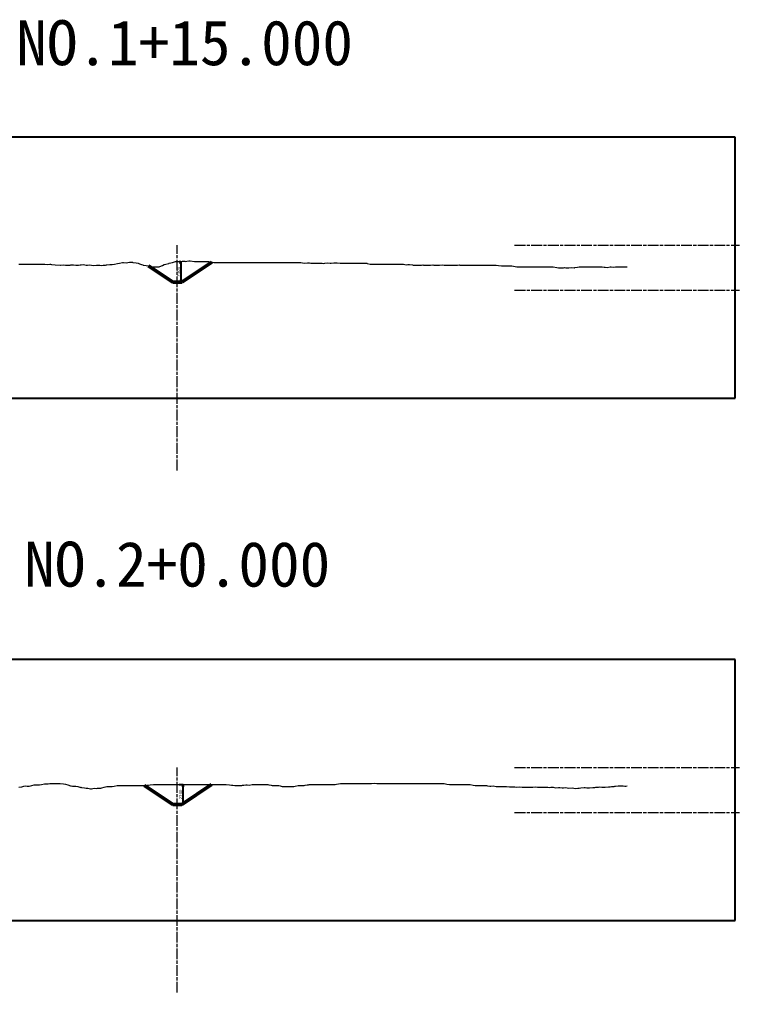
# Model space of a CAD drawing. Header units: millimetres. Extents: x 468560 to 900835, y -713847 to -431684.
# Drawn here: x 666802 to 746835, y -713847 to -605765 of the extents above; entities that cross this region are included whole.
import ezdxf

# ---------------------------------------------------------------- set-up
doc = ezdxf.new("R2010")
doc.units = ezdxf.units.MM
doc.header["$LTSCALE"] = 100
doc.linetypes.add('SXF_一点短鎖線', pattern=[9.25, 6, -1.5, 0.25, -1.5])
doc.linetypes.add('SXF_一点鎖線', pattern=[18.5, 12, -1.5, 3.5, -1.5])
for name, color, linetype, lineweight in [('D-BGD', 7, 'Continuous', 13), ('D-BMK', 2, 'SXF_一点短鎖線', 13), ('D-BMK-HTXT', 7, 'Continuous', 13), ('D-STR', 1, 'Continuous', 50), ('D-STR-WORK', 7, 'Continuous', 13)]:
    doc.layers.add(name, color=color, linetype=linetype, lineweight=lineweight)
doc.layers.add('横断ビュー', color=7, linetype='Continuous')
doc.styles.add('MS ゴシック', font='MS Gothic.ttf')
doc.styles.get("Standard").update_dxf_attribs({"font": 'txt', "bigfont": 'extfont2.shx'})

# ---------------------------------------------------------------- blocks, each defined once
blk = doc.blocks.new('AeccTickTriangle')
at = {"color": 0, "linetype": 'ByBlock', "lineweight": -2}
blk.add_lwpolyline([(3.05311331771918e-16, 0.6666666666666667), (-0.5773502691896256, -0.333333333333333), (0.5773502691896257, -0.3333333333333335)], close=True, dxfattribs=at)
at = {"color": 0, "linetype": 'ByBlock', "lineweight": -2, "const_width": 0.0625}
blk.add_lwpolyline([(-0.03125, 0, 1), (0.03125, 0, 1)], format="xyb", close=True, dxfattribs=at)
blk = doc.blocks.new('_Open')
at = {"color": 0, "linetype": 'ByBlock', "lineweight": -2}
for p, q in [((-1, 0.1666666666666667), (0, 0)), ((-1, -0.1666666666666667), (0, 0)), ((0, 0), (-1, 0))]:
    blk.add_line(p, q, dxfattribs=at)

msp = doc.modelspace()

# ---------------------------------------------------------------- linework, layer by layer
for p, q in [((684535.1085474028, -632646.9212090003), (684747.3330400398, -632646.9212090003)), ((684747.3330400398, -632896.9212090003), (684747.3330400398, -634696.9212090003)), ((684785.1085474046, -634946.9212090003), (684747.3330400398, -634946.9212090003)), ((684535.1085474065, -690746.921208998), (684988.7730652054, -690746.921208998)), ((684988.7730652054, -692696.9212090003), (684988.7730652054, -690996.921208998)), ((684611.533147847, -692946.9212090003), (684988.7730652054, -692946.9212090003))]:
    msp.add_line(p, q)
at = {"layer": 'D-BGD', "color": 7, "linetype": 'Continuous', "lineweight": 13}
for p, q in [((666727.8677085415, -632946.921209), (666951.0464456454, -632946.921209)), ((666951.0464456454, -632946.921209), (667304.5847880021, -632946.921209)), ((667304.5847880021, -632946.921209), (667317.2594247907, -632946.921209)), ((667317.2594247907, -632946.921209), (667339.3094299361, -632946.921209)), ((667339.3094299361, -632946.921209), (667683.4724039286, -632946.921209)), ((667683.4724039286, -632946.921209), (667881.3018674627, -632946.921209)), ((667881.3018674627, -632946.921209), (668049.6853830665, -632946.921209)), ((668049.6853830665, -632946.921209), (668342.6213819236, -632946.921209)), ((668342.6213819236, -632946.921209), (668415.8983622193, -632946.921209)), ((668415.8983622193, -632946.921209), (668458.0189469233, -632946.921209)), ((668458.0189469233, -632946.921209), (668614.025854066, -632946.921209)), ((668614.025854066, -632946.921209), (669034.7360263914, -632946.921209)), ((669034.7360263914, -632946.921209), (669148.3243205026, -632946.921209)), ((669148.3243205026, -632946.921209), (669345.9333338961, -632946.921209)), ((669345.9333338961, -632946.921209), (669514.5372996405, -632946.921209)), ((669514.5372996405, -632946.921209), (669611.453105852, -632946.921209)), ((669611.453105852, -632946.921209), (669880.7502787858, -632993.6160586104)), ((669880.7502787858, -632993.6160586104), (670188.1701853201, -632962.9755478501)), ((670188.1701853201, -632962.9755478501), (670246.9632579312, -632957.1156482995)), ((670246.9632579312, -632957.1156482995), (670349.2452858761, -632974.8508657217)), ((670349.2452858761, -632974.8508657217), (670764.8872647807, -633005.4942153245)), ((670764.8872647807, -633005.4942153245), (671326.7970382795, -633046.9212089926)), ((671326.7970382795, -633046.9212089926), (671341.6043442488, -633046.9212089926)), ((671341.6043442488, -633046.9212089926), (671352.5572378486, -633046.9212089926)), ((671352.5572378486, -633046.9212089926), (671711.8151744902, -633011.1140070632)), ((671711.8151744902, -633011.1140070632), (671918.3214237094, -633046.9212089926)), ((671918.3214237094, -633046.9212089926), (672078.028153643, -633046.9212089926)), ((672078.028153643, -633046.9212089926), (672355.8691898361, -633046.9212089926)), ((672355.8691898361, -633046.9212089926), (672444.2411327809, -633038.1131864488)), ((672444.2411327809, -633038.1131864488), (672495.03850317, -633033.0502177253)), ((672495.03850317, -633033.0502177253), (672810.4541119263, -633001.6127761379)), ((672810.4541119263, -633001.6127761379), (673071.7555826306, -633046.9212089926)), ((673071.7555826306, -633046.9212089926), (673176.6670910716, -633046.9212089926)), ((673176.6670910716, -633046.9212089926), (673359.1811418235, -633046.9212089926)), ((673359.1811418235, -633046.9212089926), (673542.8800702095, -633028.6119555309)), ((673542.8800702095, -633028.6119555309), (673648.4726620987, -633018.0875526592)), ((673648.4726620987, -633018.0875526592), (673909.0930493549, -632992.11154522)), ((673909.0930493549, -632992.11154522), (674225.1897415593, -633046.9212089926)), ((674225.1897415593, -633046.9212089926), (674275.3060284927, -633055.6111349165)), ((674275.3060284927, -633055.6111349165), (674362.4930937961, -633046.9212089926)), ((674362.4930937961, -633046.9212089926), (674641.5190076381, -633019.1107246056)), ((674641.5190076381, -633019.1107246056), (674801.9068210274, -633046.9212089926)), ((674801.9068210274, -633046.9212089926), (675007.7319867834, -633082.6103142947)), ((675007.7319867834, -633082.6103142947), (675365.8050457835, -633046.9212089926)), ((675365.8050457835, -633046.9212089926), (675373.9449659213, -633046.1099039912)), ((675373.9449659213, -633046.1099039912), (675378.623900488, -633045.64355506)), ((675378.623900488, -633045.64355506), (675740.1579450667, -633072.2977783605)), ((675740.1579450667, -633072.2977783605), (675955.3409799561, -633088.1622225195)), ((675955.3409799561, -633088.1622225195), (676106.3709242046, -633073.1090833694)), ((676106.3709242046, -633073.1090833694), (676369.1169977561, -633046.9212089926)), ((676369.1169977561, -633046.9212089926), (676472.5839033499, -633036.6086730659)), ((676472.5839033499, -633036.6086730659), (676532.0580594242, -633030.6808899865)), ((676532.0580594242, -633030.6808899865), (676838.7968824878, -633000.1082627475)), ((676838.7968824878, -633000.1082627475), (677108.7751388922, -632973.1995574534)), ((677108.7751388922, -632973.1995574534), (677372.4289497063, -632946.921209)), ((677372.4289497063, -632946.921209), (677685.4922183529, -632884.5152408406)), ((677685.4922183529, -632884.5152408406), (677937.4358199164, -632834.2928546518)), ((677937.4358199164, -632834.2928546518), (678262.2092978209, -632769.5525757745)), ((678262.2092978209, -632769.5525757745), (678303.6487990618, -632761.2920340374)), ((678303.6487990618, -632761.2920340374), (678375.7409016788, -632766.6070494056)), ((678375.7409016788, -632766.6070494056), (678669.8617781997, -632788.291213423)), ((678669.8617781997, -632788.291213423), (678838.926377289, -632754.5899107009)), ((678838.926377289, -632754.5899107009), (679036.074757345, -632715.2903928086)), ((679036.074757345, -632715.2903928086), (679379.0528536364, -632740.5765723586)), ((679379.0528536364, -632740.5765723586), (679402.2877364829, -632742.2895721793)), ((679402.2877364829, -632742.2895721793), (679415.6434567645, -632746.921209)), ((679415.6434567645, -632746.921209), (679768.5007156208, -632808.1049802825)), ((679768.5007156208, -632808.1049802825), (679992.3605362251, -632846.921209)), ((679992.3605362251, -632846.921209), (680134.7136947662, -632896.287930958)), ((680134.7136947662, -632896.287930958), (680382.3648055866, -632982.1709816307)), ((680382.3648055866, -632982.1709816307), (680500.9266739041, -633023.2871103361)), ((680500.9266739041, -633023.2871103361), (680569.0776156932, -633046.9212089926)), ((680569.0776156932, -633046.9212089926), (680867.1396530569, -633098.6037493572)), ((680867.1396530569, -633098.6037493572), (681145.7946951538, -633146.921209)), ((681145.7946951538, -633146.921209), (681233.3526321948, -633162.1033390462)), ((681233.3526321948, -633162.1033390462), (681385.6767575592, -633188.5156182796)), ((681385.6767575592, -633188.5156182796), (681599.5656113327, -633225.6029287353)), ((681599.5656113327, -633225.6029287353), (681722.5117746294, -633246.921209)), ((681722.5117746294, -633246.921209), (681965.7785904706, -633246.921209)), ((681965.7785904706, -633246.921209), (682299.22885409, -633246.921209)), ((682299.22885409, -633246.921209), (682331.9915696159, -633241.2403098717)), ((682331.9915696159, -633241.2403098717), (682388.9887095168, -633215.7933445275)), ((682388.9887095168, -633215.7933445275), (682698.2045487612, -633077.7407201827)), ((682698.2045487612, -633077.7407201827), (682875.945933558, -632998.3862321079)), ((682875.945933558, -632998.3862321079), (683064.4175278991, -632946.921209)), ((683064.4175278991, -632946.921209), (683392.3006614894, -632857.387753807)), ((683392.3006614894, -632857.387753807), (683430.6305070445, -632850.741540797)), ((683430.6305070445, -632850.741540797), (683452.6630130187, -632840.9048995748)), ((683452.6630130187, -632840.9048995748), (683796.8434861898, -632746.921209)), ((683796.8434861898, -632746.921209), (684029.3800924867, -632683.4235670418)), ((684029.3800924867, -632683.4235670418), (684163.0564653203, -632646.921209)), ((684163.0564653203, -632646.921209), (684335.1085474044, -632646.921209)), ((684335.1085474044, -632646.921209), (684395.6126134619, -632646.921209)), ((684395.6126134619, -632646.921209), (684529.2694444731, -632646.921209)), ((684529.2694444731, -632646.921209), (684606.0971719474, -632646.921209)), ((684606.0971719474, -632646.921209), (684895.482423611, -632596.7431820333)), ((684895.482423611, -632596.7431820333), (685182.8142514154, -632625.3815160245)), ((685182.8142514154, -632625.3815160245), (685261.6954027563, -632633.2435923368)), ((685261.6954027563, -632633.2435923368), (685398.9245654568, -632609.4487078786)), ((685398.9245654568, -632609.4487078786), (685627.9083819017, -632569.7440026477)), ((685627.9083819017, -632569.7440026477), (685759.531330876, -632582.8628485575)), ((685759.531330876, -632582.8628485575), (686247.0385513902, -632631.452643536)), ((686247.0385513902, -632631.452643536), (686336.2484103441, -632640.3441810906)), ((686336.2484103441, -632640.3441810906), (686360.3343401849, -632642.7448232621)), ((686360.3343401849, -632642.7448232621), (686402.2365174294, -632646.921209)), ((686402.2365174294, -632646.921209), (686726.5473193228, -632646.921209)), ((686726.5473193228, -632646.921209), (686912.9654898047, -632646.921209)), ((686912.9654898047, -632646.921209), (687092.7602984682, -632646.921209)), ((687092.7602984682, -632646.921209), (687405.5484694168, -632646.921209)), ((687405.5484694168, -632646.921209), (687458.9732776135, -632646.921209)), ((687458.9732776135, -632646.921209), (687489.6825692654, -632646.921209)), ((687489.6825692654, -632646.921209), (687825.1862567514, -632646.921209)), ((687825.1862567514, -632646.921209), (688066.399648726, -632712.7881786898)), ((688066.399648726, -632712.7881786898), (688191.3992358968, -632725.2468748018)), ((688191.3992358968, -632725.2468748018), (688408.8604214042, -632746.921209)), ((688408.8604214042, -632746.921209), (688557.6122150421, -632746.921209)), ((688557.6122150421, -632746.921209), (688643.116728194, -632746.921209)), ((688643.116728194, -632746.921209), (688923.8251941875, -632746.921209)), ((688923.8251941875, -632746.921209), (689219.8338076472, -632746.921209)), ((689219.8338076472, -632746.921209), (689290.0381733254, -632746.921209)), ((689290.0381733254, -632746.921209), (689412.1723733991, -632746.921209)), ((689412.1723733991, -632746.921209), (689656.2511524707, -632746.921209)), ((689656.2511524707, -632746.921209), (689796.5508871153, -632746.921209)), ((689796.5508871153, -632746.921209), (690022.464131616, -632746.921209)), ((690022.464131616, -632746.921209), (690373.2679665759, -632746.921209)), ((690373.2679665759, -632746.921209), (690388.677110754, -632746.921209)), ((690388.677110754, -632746.921209), (690415.484325394, -632746.921209)), ((690415.484325394, -632746.921209), (690754.8900898993, -632746.921209)), ((690754.8900898993, -632746.921209), (690949.9850460365, -632746.921209)), ((690949.9850460365, -632746.921209), (691121.1030690446, -632746.921209)), ((691121.1030690446, -632746.921209), (691418.796277374, -632746.921209)), ((691418.796277374, -632746.921209), (691487.31604819, -632746.921209)), ((691487.31604819, -632746.921209), (691526.7021254972, -632746.921209)), ((691526.7021254972, -632746.921209), (691853.5290273279, -632746.921209)), ((691853.5290273279, -632746.921209), (692103.4192049652, -632746.921209)), ((692103.4192049652, -632746.921209), (692219.7420064732, -632746.921209)), ((692219.7420064732, -632746.921209), (692422.1082293615, -632746.921209)), ((692422.1082293615, -632746.921209), (692585.9549856186, -632746.921209)), ((692585.9549856186, -632746.921209), (692680.1362844184, -632746.921209)), ((692680.1362844184, -632746.921209), (692952.1679647565, -632746.921209)), ((692952.1679647565, -632746.921209), (693256.8533638865, -632746.921209)), ((693256.8533638865, -632746.921209), (693318.3809439093, -632746.921209)), ((693318.3809439093, -632746.921209), (693425.4201813564, -632746.921209)), ((693425.4201813564, -632746.921209), (693684.5939230472, -632746.921209)), ((693684.5939230472, -632746.921209), (693833.5704433471, -632746.921209)), ((693833.5704433471, -632746.921209), (694385.35210374, -632746.921209)), ((694385.35210374, -632746.921209), (694410.2875228152, -632746.921209)), ((694410.2875228152, -632746.921209), (694417.0198813304, -632746.921209)), ((694417.0198813304, -632746.921209), (694428.7321333289, -632746.921209)), ((694428.7321333289, -632746.921209), (694783.2328604683, -632746.921209)), ((694783.2328604683, -632746.921209), (694987.0046022758, -632746.921209)), ((694987.0046022758, -632746.921209), (695149.4458396211, -632746.921209)), ((695149.4458396211, -632746.921209), (695432.0440853089, -632746.921209)), ((695432.0440853089, -632746.921209), (695515.658818759, -632746.921209)), ((695515.658818759, -632746.921209), (695563.7216817364, -632746.921209)), ((695563.7216817364, -632746.921209), (695881.8717978969, -632746.921209)), ((695881.8717978969, -632746.921209), (696140.438761197, -632746.921209)), ((696140.438761197, -632746.921209), (696248.0847770497, -632746.921209)), ((696248.0847770497, -632746.921209), (696435.3560373038, -632746.921209)), ((696435.3560373038, -632746.921209), (696614.2977561876, -632746.921209)), ((696614.2977561876, -632746.921209), (696717.1558406651, -632746.921209)), ((696717.1558406651, -632746.921209), (696980.510735333, -632746.921209)), ((696980.510735333, -632746.921209), (697293.8729201183, -632746.921209)), ((697293.8729201183, -632746.921209), (697346.7237144783, -632746.921209)), ((697346.7237144783, -632746.921209), (697438.6679892987, -632746.921209)), ((697438.6679892987, -632746.921209), (697712.9366936162, -632746.921209)), ((697712.9366936162, -632746.921209), (697870.5899995863, -632746.921209)), ((697870.5899995863, -632746.921209), (698079.1496727616, -632746.921209)), ((698079.1496727616, -632746.921209), (698441.9799412787, -632845.9975086376)), ((698441.9799412787, -632845.9975086376), (698445.3626518995, -632846.5840545744)), ((698445.3626518995, -632846.5840545744), (698447.3070790395, -632846.921209)), ((698447.3070790395, -632846.921209), (698811.5756310523, -632783.7587737292)), ((698811.5756310523, -632783.7587737292), (699024.0241585076, -632804.9334968105)), ((699024.0241585076, -632804.9334968105), (699177.7886101902, -632820.2591840401)), ((699177.7886101902, -632820.2591840401), (699445.2918932736, -632846.921209)), ((699445.2918932736, -632846.921209), (699544.0015893355, -632846.921209)), ((699544.0015893355, -632846.921209), (699600.7412379682, -632846.921209)), ((699600.7412379682, -632846.921209), (699910.2145684808, -632846.921209)), ((699910.2145684808, -632846.921209), (700177.4583174288, -632846.921209)), ((700177.4583174288, -632846.921209), (700276.4275476187, -632829.7604149655)), ((700276.4275476187, -632829.7604149655), (700448.6038452685, -632846.921209)), ((700448.6038452685, -632846.921209), (700642.6405267641, -632866.2608252689)), ((700642.6405267641, -632866.2608252689), (700754.1753968894, -632846.921209)), ((700754.1753968894, -632846.921209), (701008.8535059094, -632802.7612355724)), ((701008.8535059094, -632802.7612355724), (701330.8924763575, -632834.8588269353)), ((701330.8924763575, -632834.8588269353), (701375.0664850548, -632839.2616458833)), ((701375.0664850548, -632839.2616458833), (701451.9157972559, -632825.9363404736)), ((701451.9157972559, -632825.9363404736), (701741.2794641927, -632804.6029033884)), ((701741.2794641927, -632804.6029033884), (701907.6095558181, -632792.3401594758)), ((701907.6095558181, -632792.3401594758), (702107.4924433306, -632812.2624664977)), ((702107.4924433306, -632812.2624664977), (702455.2277492359, -632846.921209)), ((702455.2277492359, -632846.921209), (702473.7054224834, -632848.7628768086)), ((702473.7054224834, -632848.7628768086), (702484.3266352788, -632846.921209)), ((702484.3266352788, -632846.921209), (702523.6656560823, -632846.921209)), ((702523.6656560823, -632846.921209), (703061.0437147394, -632846.921209)), ((703061.0437147394, -632846.921209), (703206.1313807666, -632846.921209)), ((703206.1313807666, -632846.921209), (703458.5397012085, -632846.921209)), ((703458.5397012085, -632846.921209), (703572.3443599045, -632846.921209)), ((703572.3443599045, -632846.921209), (703637.7607942075, -632846.921209)), ((703637.7607942075, -632846.921209), (703938.5573390499, -632846.921209)), ((703938.5573390499, -632846.921209), (704214.4778736681, -632846.921209)), ((704214.4778736681, -632846.921209), (704304.7703181878, -632846.921209)), ((704304.7703181878, -632846.921209), (704461.851653181, -632846.921209)), ((704461.851653181, -632846.921209), (704670.9832973331, -632846.921209)), ((704670.9832973331, -632846.921209), (704791.1949531361, -632846.921209)), ((704791.1949531361, -632846.921209), (705037.1962764785, -632846.921209)), ((705037.1962764785, -632846.921209), (705367.9120325968, -632846.921209)), ((705367.9120325968, -632846.921209), (705403.4092556164, -632846.921209)), ((705403.4092556164, -632846.921209), (705465.1636051759, -632863.7841693684)), ((705465.1636051759, -632863.7841693684), (705769.6222347617, -632946.921209)), ((705769.6222347617, -632946.921209), (705944.6291120574, -632946.921209)), ((705944.6291120574, -632946.921209), (706135.8352139071, -632946.921209)), ((706135.8352139071, -632946.921209), (706468.4755571634, -632946.921209)), ((706468.4755571634, -632946.921209), (706502.048193045, -632946.921209)), ((706502.048193045, -632946.921209), (706521.346191518, -632946.921209)), ((706521.346191518, -632946.921209), (706868.2611721978, -632946.921209)), ((706868.2611721978, -632946.921209), (707098.0632709861, -632946.921209)), ((707098.0632709861, -632946.921209), (707234.4741513357, -632946.921209)), ((707234.4741513357, -632946.921209), (707471.7875091508, -632946.921209)), ((707471.7875091508, -632946.921209), (707600.6871304736, -632946.921209)), ((707600.6871304736, -632946.921209), (707674.7803504393, -632946.921209)), ((707674.7803504393, -632946.921209), (707966.9001096189, -632946.921209)), ((707966.9001096189, -632946.921209), (708251.4974299073, -632946.921209)), ((708251.4974299073, -632946.921209), (708333.1130887643, -632946.921209)), ((708333.1130887643, -632946.921209), (708475.0994611457, -632946.921209)), ((708475.0994611457, -632946.921209), (708699.3260679096, -632946.921209)), ((708699.3260679096, -632946.921209), (708828.214509368, -632946.921209)), ((708828.214509368, -632946.921209), (709065.5390470475, -632946.921209)), ((709065.5390470475, -632946.921209), (709404.9315888286, -632946.921209)), ((709404.9315888286, -632946.921209), (709431.7520261928, -632946.921209)), ((709431.7520261928, -632946.921209), (709478.4114131331, -632959.6622612327)), ((709478.4114131331, -632959.6622612327), (709797.9650053382, -633015.0713350326)), ((709797.9650053382, -633015.0713350326), (709981.6486682892, -632996.7636030614)), ((709981.6486682892, -632996.7636030614), (710164.1779844761, -632978.5709247217)), ((710164.1779844761, -632978.5709247217), (710481.7233651206, -633033.6317841858)), ((710481.7233651206, -633033.6317841858), (710558.3657477573, -633039.2822705358)), ((710558.3657477573, -633039.2822705358), (710661.9792084992, -633046.9212089926)), ((710661.9792084992, -633046.9212089926), (711135.0828272179, -633046.9212089926)), ((711135.0828272179, -633046.9212089926), (711262.8169219121, -633046.9212089926)), ((711262.8169219121, -633046.9212089926), (711485.0353171006, -633046.9212089926)), ((711485.0353171006, -633046.9212089926), (711629.02990105, -633032.5692834854)), ((711629.02990105, -633032.5692834854), (711711.7999066785, -633046.9212089926)), ((711711.7999066785, -633046.9212089926), (711995.2428801879, -633046.9212089926)), ((711995.2428801879, -633046.9212089926), (712288.516986154, -633046.9212089926)), ((712288.516986154, -633046.9212089926), (712361.4558593333, -633046.9212089926)), ((712361.4558593333, -633046.9212089926), (712488.3472690731, -633046.9212089926)), ((712488.3472690731, -633046.9212089926), (712727.6688384786, -633023.0680525601)), ((712727.6688384786, -633023.0680525601), (712865.2340656072, -633046.9212089926)), ((712865.2340656072, -633046.9212089926), (713093.881817624, -633046.9212089926)), ((713093.881817624, -633046.9212089926), (713441.9511450753, -633046.9212089926)), ((713441.9511450753, -633046.9212089926), (713460.0947967619, -633046.9212089926)), ((713460.0947967619, -633046.9212089926), (713491.6592210606, -633046.9212089926)), ((713491.6592210606, -633046.9212089926), (713826.3077759072, -633013.5668216497)), ((713826.3077759072, -633013.5668216497), (714018.6682245284, -633046.9212089926)), ((714018.6682245284, -633046.9212089926), (714192.5207550526, -633046.9212089926)), ((714192.5207550526, -633046.9212089926), (714494.9711730406, -633046.9212089926)), ((714494.9711730406, -633046.9212089926), (714558.7337341905, -633040.5660010278)), ((714558.7337341905, -633040.5660010278), (714595.3853039965, -633046.9212089926)), ((714595.3853039965, -633046.9212089926), (714924.9467133358, -633046.9212089926)), ((714924.9467133358, -633046.9212089926), (715172.1023834571, -633046.9212089926)), ((715172.1023834571, -633046.9212089926), (715291.1596924812, -633046.9212089926)), ((715291.1596924812, -633046.9212089926), (715498.2831250355, -633046.9212089926)), ((715498.2831250355, -633046.9212089926), (715657.372671619, -633031.0647701025)), ((715657.372671619, -633031.0647701025), (715748.8194629177, -633046.9212089926)), ((715748.8194629177, -633046.9212089926), (716023.5856507644, -633046.9212089926)), ((716023.5856507644, -633046.9212089926), (716325.5365423784, -633046.9212089926)), ((716325.5365423784, -633046.9212089926), (716389.7986299098, -633058.0639494881)), ((716389.7986299098, -633058.0639494881), (716501.5950770304, -633046.9212089926)), ((716501.5950770304, -633046.9212089926), (716902.2536218464, -633046.9212089926)), ((716902.2536218464, -633046.9212089926), (717443.9071688503, -633046.9212089926)), ((717443.9071688503, -633046.9212089926), (717478.9707013071, -633046.9212089926)), ((717478.9707013071, -633046.9212089926), (717504.9070290029, -633046.9212089926)), ((717504.9070290029, -633046.9212089926), (717854.6505464762, -633046.9212089926)), ((717854.6505464762, -633046.9212089926), (718055.6877807751, -633046.9212089926)), ((718055.6877807751, -633046.9212089926), (718220.8635256141, -633046.9212089926)), ((718220.8635256141, -633046.9212089926), (718508.218980968, -633046.9212089926)), ((718508.218980968, -633046.9212089926), (718587.0765047669, -633046.9212089926)), ((718587.0765047669, -633046.9212089926), (718632.4048602358, -633046.9212089926)), ((718632.4048602358, -633046.9212089926), (718800.2927609459, -633046.9212089926)), ((718800.2927609459, -633046.9212089926), (719209.1219397038, -633046.9212089926)), ((719209.1219397038, -633046.9212089926), (719319.5024630502, -633066.0606670231)), ((719319.5024630502, -633066.0606670231), (719511.5309329554, -633046.9212089926)), ((719511.5309329554, -633046.9212089926), (719685.7154421955, -633046.9212089926)), ((719685.7154421955, -633046.9212089926), (719785.8390191644, -633046.9212089926)), ((719785.8390191644, -633046.9212089926), (720051.9284213334, -633093.0598464012)), ((720051.9284213334, -633093.0598464012), (720362.5560986325, -633146.921209)), ((720362.5560986325, -633146.921209), (720418.1414004788, -633146.921209)), ((720418.1414004788, -633146.921209), (720514.842884928, -633146.921209)), ((720514.842884928, -633146.921209), (720784.3543796167, -633146.921209)), ((720784.3543796167, -633146.921209), (720939.2731781006, -633146.921209)), ((720939.2731781006, -633146.921209), (721150.567358762, -633146.921209)), ((721150.567358762, -633146.921209), (721515.9902575687, -633146.921209)), ((721515.9902575687, -633146.921209), (721516.7803378999, -633147.0582051724)), ((721516.7803378999, -633147.0582051724), (721518.1548368707, -633147.2965367585)), ((721518.1548368707, -633147.2965367585), (721882.9933170378, -633210.5577948615)), ((721882.9933170378, -633210.5577948615), (722092.7073370293, -633246.921209)), ((722092.7073370293, -633246.921209), (722249.2062961832, -633246.921209)), ((722249.2062961832, -633246.921209), (722521.4667888582, -633246.921209)), ((722521.4667888582, -633246.921209), (722615.4192753285, -633237.5569742471)), ((722615.4192753285, -633237.5569742471), (722669.4244164973, -633246.921209)), ((722669.4244164973, -633246.921209), (722981.6322544739, -633246.921209)), ((722981.6322544739, -633246.921209), (723246.141495958, -633246.921209)), ((723246.141495958, -633246.921209), (723347.8452336118, -633246.921209)), ((723347.8452336118, -633246.921209), (723524.7787408307, -633246.921209)), ((723524.7787408307, -633246.921209), (723714.0582127497, -633246.921209)), ((723714.0582127497, -633246.921209), (723822.8585754335, -633246.921209)), ((723822.8585754335, -633246.921209), (724080.271191895, -633246.921209)), ((724080.271191895, -633246.921209), (724399.5756548867, -633246.921209)), ((724399.5756548867, -633246.921209), (724446.4841710329, -633246.921209)), ((724446.4841710329, -633246.921209), (724528.0906928107, -633246.921209)), ((724528.0906928107, -633246.921209), (724812.6971501857, -633246.921209)), ((724812.6971501857, -633246.921209), (724976.2927343547, -633246.921209)), ((724976.2927343547, -633246.921209), (725178.9101293236, -633246.921209)), ((725178.9101293236, -633246.921209), (725531.4026447907, -633246.921209)), ((725531.4026447907, -633246.921209), (725545.123108469, -633246.921209)), ((725545.123108469, -633246.921209), (725553.0098138079, -633246.921209)), ((725553.0098138079, -633246.921209), (725911.3360876143, -633246.921209)), ((725911.3360876143, -633246.921209), (726129.726893276, -633246.921209)), ((726129.726893276, -633246.921209), (726534.7145967707, -633317.1441515684)), ((726534.7145967707, -633317.1441515684), (726706.4439727366, -633346.921209)), ((726706.4439727366, -633346.921209), (727009.9750250354, -633346.921209)), ((727009.9750250354, -633346.921209), (727283.1610522047, -633346.921209)), ((727283.1610522047, -633346.921209), (727376.1880041808, -633330.7907777578)), ((727376.1880041808, -633330.7907777578), (727538.0265487507, -633346.921209)), ((727538.0265487507, -633346.921209), (727742.4009833261, -633346.921209)), ((727742.4009833261, -633346.921209), (727859.8781316653, -633346.921209)), ((727859.8781316653, -633346.921209), (728108.613962464, -633303.7915983722)), ((728108.613962464, -633303.7915983722), (728436.5952111334, -633336.4814559966)), ((728436.5952111334, -633336.4814559966), (728474.8269416094, -633340.2920086831)), ((728474.8269416094, -633340.2920086831), (728541.3385007232, -633328.7592205107)), ((728541.3385007232, -633328.7592205107), (728841.0399207473, -633276.7924189866)), ((728841.0399207473, -633276.7924189866), (729013.3122906014, -633246.921209)), ((729013.3122906014, -633246.921209), (729207.2528998926, -633246.921209)), ((729207.2528998926, -633246.921209), (729544.6504526883, -633246.921209)), ((729544.6504526883, -633246.921209), (729573.4658790305, -633249.7932396084)), ((729573.4658790305, -633249.7932396084), (729590.0293700695, -633246.921209)), ((729590.0293700695, -633246.921209), (729939.6788581684, -633246.921209)), ((729939.6788581684, -633246.921209), (730166.7464495301, -633246.921209)), ((730166.7464495301, -633246.921209), (730305.8918373212, -633246.921209)), ((730305.8918373212, -633246.921209), (730547.9624046609, -633246.921209)), ((730547.9624046609, -633246.921209), (730672.1048164591, -633259.2944705337)), ((730672.1048164591, -633259.2944705337), (730743.4635290056, -633246.921209)), ((730743.4635290056, -633246.921209), (731038.317795597, -633246.921209)), ((731038.317795597, -633246.921209), (731320.1806084663, -633246.921209)), ((731320.1806084663, -633246.921209), (731404.5307747349, -633246.921209)), ((731404.5307747349, -633246.921209), (731551.2743566111, -633246.921209)), ((731551.2743566111, -633246.921209), (731770.7437538803, -633268.795701459)), ((731770.7437538803, -633268.795701459), (731896.8976879343, -633281.3694512099)), ((731896.8976879343, -633281.3694512099), (732136.9567330256, -633305.2961117625)), ((732136.9567330256, -633305.2961117625), (732473.614767395, -633246.921209)), ((732473.614767395, -633246.921209), (732503.1697121635, -633246.921209)), ((732503.1697121635, -633246.921209), (732554.5863085985, -633246.921209)), ((732554.5863085985, -633246.921209), (732869.3826913089, -633278.2969323844)), ((732869.3826913089, -633278.2969323844), (733050.331846863, -633246.921209)), ((733050.331846863, -633246.921209), (733235.5956704542, -633246.921209)), ((733235.5956704542, -633246.921209), (733557.8982605636, -633246.921209)), ((733557.8982605636, -633246.921209), (733601.8086495921, -633246.921209)), ((733601.8086495921, -633246.921209), (733627.0489263311, -633246.921209)), ((733627.0489263311, -633246.921209), (733968.0216287374, -633246.921209)), ((733968.0216287374, -633246.921209), (734203.7660057992, -633246.921209)), ((734203.7660057992, -633246.921209), (734335.1085474044, -633246.921209)), ((705796.4950249214, -690646.9212089977), (705935.1103414092, -690633.1054345272)), ((705935.1103414092, -690633.1054345272), (706250.7281612772, -690601.6478385902)), ((706250.7281612772, -690601.6478385902), (706511.8274208698, -690646.9212089977)), ((706799.8069769014, -690646.9212089977), (706983.154119568, -690628.6470179758)), ((706983.154119568, -690628.6470179758), (707088.5445003305, -690646.9212089977)), ((699776.6233130265, -690746.9212089977), (700025.107515851, -690746.9212089977)), ((700025.107515851, -690746.9212089977), (700167.9395467807, -690746.9212089977)), ((700167.9395467807, -690746.9212089977), (700391.3204949964, -690746.9212089977)), ((700391.3204949964, -690746.9212089977), (700744.6566262487, -690746.9212089977)), ((700744.6566262487, -690746.9212089977), (700757.5334741343, -690746.9212089977)), ((700757.5334741343, -690746.9212089977), (700779.9352649767, -690746.9212089977)), ((700779.9352649767, -690746.9212089977), (701123.7464532796, -690746.9212089977)), ((701123.7464532796, -690746.9212089977), (701321.3737057094, -690746.9212089977)), ((701321.3737057094, -690746.9212089977), (701489.959432425, -690746.9212089977)), ((701489.959432425, -690746.9212089977), (701783.2472169716, -690746.9212089977)), ((701783.2472169716, -690746.9212089977), (701898.09078517, -690735.4747622586)), ((701898.09078517, -690735.4747622586), (702053.348739529, -690720.0002177707)), ((702053.348739529, -690720.0002177707), (702474.807864638, -690646.9212089977)), ((702474.807864638, -690646.9212089977), (702786.559168959, -690646.9212089977)), ((702786.559168959, -690646.9212089977), (702954.8113489989, -690646.9212089977)), ((702954.8113489989, -690646.9212089977), (703051.5249440987, -690646.9212089977)), ((703051.5249440987, -690646.9212089977), (703321.0243281368, -690646.9212089977)), ((703321.0243281368, -690646.9212089977), (703628.2420235593, -690646.9212089977)), ((703628.2420235593, -690646.9212089977), (703687.2373072822, -690646.9212089977)), ((703687.2373072822, -690646.9212089977), (703789.8711209465, -690646.9212089977)), ((703789.8711209465, -690646.9212089977), (704053.4502864275, -690646.9212089977)), ((704053.4502864275, -690646.9212089977), (704204.9591030199, -690646.9212089977)), ((704204.9591030199, -690646.9212089977), (704419.6632655654, -690646.9212089977)), ((704419.6632655654, -690646.9212089977), (704781.6761824805, -690646.9212089977)), ((704781.6761824805, -690646.9212089977), (704785.8762447182, -690646.9212089977)), ((704785.8762447182, -690646.9212089977), (704793.1830729339, -690646.9212089977)), ((704793.1830729339, -690646.9212089977), (705152.0892238561, -690646.9212089977)), ((705152.0892238561, -690646.9212089977), (705358.3932619486, -690646.9212089977)), ((705358.3932619486, -690646.9212089977), (705796.4950249214, -690646.9212089977)), ((706511.8274208698, -690646.9212089977), (706616.94114043, -690646.9212089977)), ((706616.94114043, -690646.9212089977), (706799.8069769014, -690646.9212089977)), ((707088.5445003305, -690646.9212089977), (707349.3670987058, -690646.9212089977)), ((707349.3670987058, -690646.9212089977), (707665.2615797911, -690646.9212089977)), ((707665.2615797911, -690646.9212089977), (707715.5800778512, -690646.9212089977)), ((707715.5800778512, -690646.9212089977), (707803.1189288739, -690646.9212089977)), ((707803.1189288739, -690646.9212089977), (708081.7930569965, -690646.9212089977)), ((708081.7930569965, -690646.9212089977), (708241.9786592666, -690646.9212089977)), ((708241.9786592666, -690646.9212089977), (708448.0060361419, -690646.9212089977)), ((708448.0060361419, -690646.9212089977), (708806.4308808539, -690646.9212089977)), ((708806.4308808539, -690646.9212089977), (708814.2190152798, -690646.9212089977)), ((708814.2190152798, -690646.9212089977), (708818.6957387198, -690646.9212089977)), ((708818.6957387198, -690646.9212089977), (709180.4319944177, -690646.9212089977)), ((709180.4319944177, -690646.9212089977), (709395.4128181878, -690646.9212089977)), ((709395.4128181878, -690646.9212089977), (709546.6449735705, -690646.9212089977)), ((709546.6449735705, -690646.9212089977), (709809.7428328488, -690646.9212089977)), ((709809.7428328488, -690646.9212089977), (709912.8579527084, -690646.9212089977)), ((709912.8579527084, -690646.9212089977), (709972.1298976485, -690646.9212089977)), ((709972.1298976485, -690646.9212089977), (710279.0709318537, -690646.9212089977)), ((710279.0709318537, -690646.9212089977), (710548.8469771091, -690646.9212089977)), ((710548.8469771091, -690646.9212089977), (710645.2839109991, -690646.9212089977)), ((710645.2839109991, -690646.9212089977), (710813.0547848437, -690646.9212089977)), ((710813.0547848437, -690646.9212089977), (711011.496890137, -690646.9212089977)), ((711011.496890137, -690646.9212089977), (711125.5640565697, -690646.9212089977)), ((711125.5640565697, -690646.9212089977), (711377.7098692823, -690646.9212089977)), ((711377.7098692823, -690646.9212089977), (711702.2811360378, -690646.9212089977)), ((711702.2811360378, -690646.9212089977), (711743.9228484277, -690646.9212089977)), ((711743.9228484277, -690646.9212089977), (711816.3667368311, -690646.9212089977)), ((711816.3667368311, -690646.9212089977), (712110.135827573, -690646.9212089977)), ((712110.135827573, -690646.9212089977), (712278.998215491, -690646.9212089977)), ((712278.998215491, -690646.9212089977), (712476.3488067109, -690646.9212089977)), ((712476.3488067109, -690646.9212089977), (712819.6786888186, -690646.9212089977)), ((712819.6786888186, -690646.9212089977), (712842.5617858563, -690646.9212089977)), ((712842.5617858563, -690646.9212089977), (712855.715294959, -690646.9212089977)), ((712855.715294959, -690646.9212089977), (713208.7747650016, -690646.9212089977)), ((713208.7747650016, -690646.9212089977), (713432.4323744122, -690646.9212089977)), ((713432.4323744122, -690646.9212089977), (713822.990640806, -690646.9212089977)), ((713822.990640806, -690646.9212089977), (714009.1494538803, -690646.9212089977)), ((714009.1494538803, -690646.9212089977), (714307.4137024228, -690698.6388118169)), ((714307.4137024228, -690698.6388118169), (714585.8665333483, -690746.9212089977)), ((714585.8665333483, -690746.9212089977), (714673.6266815681, -690746.9212089977)), ((714673.6266815681, -690746.9212089977), (714826.3025927562, -690746.9212089977)), ((714826.3025927562, -690746.9212089977), (715039.8396607134, -690746.9212089977)), ((715039.8396607134, -690746.9212089977), (715162.5836128164, -690746.9212089977)), ((715162.5836128164, -690746.9212089977), (715406.0526398513, -690746.9212089977)), ((715406.0526398513, -690746.9212089977), (715739.300692277, -690746.9212089977)), ((715739.300692277, -690746.9212089977), (715772.2656189967, -690746.9212089977)), ((715772.2656189967, -690746.9212089977), (715829.6145447511, -690746.9212089977)), ((715829.6145447511, -690746.9212089977), (716138.4785981346, -690746.9212089977)), ((716138.4785981346, -690746.9212089977), (716316.0177717377, -690746.9212089977)), ((716316.0177717377, -690746.9212089977), (716504.6915772874, -690746.9212089977)), ((716504.6915772874, -690746.9212089977), (716832.9264967311, -690746.9212089977)), ((716832.9264967311, -690746.9212089977), (716870.9045564253, -690746.9212089977)), ((716870.9045564253, -690746.9212089977), (716892.7348511983, -690746.9212089977)), ((716892.7348511983, -690746.9212089977), (717237.1175355632, -690806.6355293519)), ((717237.1175355632, -690806.6355293519), (717469.4519306663, -690846.9212089977)), ((717469.4519306663, -690846.9212089977), (717603.330514716, -690846.9212089977)), ((717603.330514716, -690846.9212089977), (717836.238448726, -690846.9212089977)), ((717836.238448726, -690846.9212089977), (717969.5434938539, -690833.6347087375)), ((717969.5434938539, -690833.6347087375), (718046.1690101195, -690846.9212089977)), ((718046.1690101195, -690846.9212089977), (718335.7564729992, -690846.9212089977)), ((718335.7564729992, -690846.9212089977), (718622.8860895876, -690846.9212089977)), ((718622.8860895876, -690846.9212089977), (718701.9694521446, -690860.6338881231)), ((718701.9694521446, -690860.6338881231), (718839.5504007209, -690884.489770574)), ((718839.5504007209, -690884.489770574), (719068.1824312825, -690924.1334778122)), ((719068.1824312825, -690924.1334778122), (719199.6031690482, -690911.0347862742)), ((719199.6031690482, -690911.0347862742), (719434.3954104278, -690887.6330675012)), ((719434.3954104278, -690887.6330675012), (719776.3202485163, -690946.9212089977)), ((719776.3202485163, -690946.9212089977), (719800.6083895657, -690946.9212089977)), ((719800.6083895657, -690946.9212089977), (719842.8623527009, -690946.9212089977)), ((719842.8623527009, -690946.9212089977), (720166.8213687111, -690946.9212089977)), ((720166.8213687111, -690946.9212089977), (720353.0373279769, -690946.9212089977)), ((720353.0373279769, -690946.9212089977), (720533.0343478564, -690978.1318365759)), ((720533.0343478564, -690978.1318365759), (720846.1743046809, -690946.9212089977)), ((720846.1743046809, -690946.9212089977), (720899.2473270018, -690946.9212089977)), ((720899.2473270018, -690946.9212089977), (720929.7544074375, -690946.9212089977)), ((720929.7544074375, -690946.9212089977), (721265.4603061397, -691005.131015969)), ((721265.4603061397, -691005.131015969), (721506.4714868981, -690981.109456142)), ((721506.4714868981, -690981.109456142), (721849.4862566609, -691006.3983394629)), ((721849.4862566609, -691006.3983394629), (722083.1885663662, -691023.6281236014)), ((722083.1885663662, -691023.6281236014), (722364.0992435683, -690995.6297850437)), ((722364.0992435683, -690995.6297850437), (722659.9056458268, -691046.9212089903)), ((722659.9056458268, -691046.9212089903), (722730.3122227136, -691046.9212089903)), ((722730.3122227136, -691046.9212089903), (722852.798208626, -691046.9212089903)), ((722852.798208626, -691046.9212089903), (723096.5252018515, -691022.6289644218)), ((723096.5252018515, -691022.6289644218), (723236.6227252949, -691046.9212089903)), ((723236.6227252949, -691046.9212089903), (723462.7381809894, -691046.9212089903)), ((723462.7381809894, -691046.9212089903), (723813.3398047555, -691046.9212089903)), ((723813.3398047555, -691046.9212089903), (723828.9511601422, -691046.9212089903)), ((723828.9511601422, -691046.9212089903), (723856.1101606209, -691046.9212089903)), ((723856.1101606209, -691046.9212089903), (724195.1641392801, -691013.1277334965)), ((724195.1641392801, -691013.1277334965), (724390.0568842236, -691046.9212089903)), ((724390.0568842236, -691046.9212089903), (724561.3771184254, -691046.9212089903)), ((724561.3771184254, -691046.9212089903), (724859.4221126083, -691046.9212089903)), ((724859.4221126083, -691046.9212089903), (724927.5900975708, -691040.1269128821)), ((724927.5900975708, -691040.1269128821), (724966.7739636768, -691046.9212089903)), ((724966.7739636768, -691046.9212089903), (725293.8030767012, -691046.9212089903)), ((725293.8030767012, -691046.9212089903), (725543.4910431523, -691046.9212089903)), ((725543.4910431523, -691046.9212089903), (725660.016055854, -691067.1260922677)), ((725660.016055854, -691067.1260922677), (725862.7340645734, -691046.9212089903)), ((725862.7340645734, -691046.9212089903), (726026.2290349919, -691046.9212089903)), ((726026.2290349919, -691046.9212089903), (726120.2081226129, -691046.9212089903)), ((726120.2081226129, -691046.9212089903), (726392.4420141373, -691094.1252716458)), ((726392.4420141373, -691094.1252716458), (726696.9252020884, -691063.7774633369)), ((726696.9252020884, -691063.7774633369), (726758.6549932752, -691057.6248613424)), ((726758.6549932752, -691057.6248613424), (726866.0460165162, -691076.2459542579)), ((726866.0460165162, -691076.2459542579), (727124.8679724131, -691121.1244510314)), ((727124.8679724131, -691121.1244510314), (727273.642281549, -691106.2961308039)), ((727273.642281549, -691106.2961308039), (727491.0809515584, -691084.6240407205)), ((727491.0809515584, -691084.6240407205), (727850.3593610171, -691146.9212089977)), ((727850.3593610171, -691146.9212089977), (727857.2939306963, -691148.123630417)), ((727857.2939306963, -691148.123630417), (727869.3579685036, -691146.9212089977)), ((727869.3579685036, -691146.9212089977), (728223.5069098417, -691111.6232201061)), ((728223.5069098417, -691111.6232201061), (728427.0764404852, -691146.9212089977)), ((728427.0764404852, -691146.9212089977), (728589.7198889796, -691175.1228097952)), ((728589.7198889796, -691175.1228097952), (728872.6699204538, -691146.9212089977)), ((728872.6699204538, -691146.9212089977), (728955.9328681324, -691138.6223994917)), ((728955.9328681324, -691138.6223994917), (729003.7935199533, -691133.8521331972)), ((729003.7935199533, -691133.8521331972), (729181.0605810825, -691116.1839432768)), ((729181.0605810825, -691116.1839432768), (729580.5105994139, -691076.3708006716)), ((729580.5105994139, -691076.3708006716), (729688.3588264082, -691084.3219487495)), ((729688.3588264082, -691084.3219487495), (729875.9818724263, -691098.1545231394)), ((729875.9818724263, -691098.1545231394), (730157.227678882, -691118.8894681311)), ((730157.227678882, -691118.8894681311), (730537.4461732078, -691080.9931295491)), ((730537.4461732078, -691080.9931295491), (730733.9447583426, -691061.4081355906)), ((730733.9447583426, -691061.4081355906), (730879.2938243989, -691046.9212089903)), ((730879.2938243989, -691046.9212089903), (731153.2107429821, -691019.6199376411)), ((731153.2107429821, -691019.6199376411), (731310.6618378107, -691003.926803065)), ((731310.6618378107, -691003.926803065), (731519.42372212, -691019.3178456626)), ((731519.42372212, -691019.3178456626), (731882.6057763863, -691046.0935690529)), ((731882.6057763863, -691046.0935690529), (731885.6367012653, -691046.3170250482)), ((731885.6367012653, -691046.3170250482), (731887.3789172638, -691046.4454705319)), ((731887.3789172638, -691046.4454705319), (732251.8496804107, -691010.1187067158)), ((732251.8496804107, -691010.1187067158), (732464.0959967319, -690988.9641379989)), ((732464.0959967319, -690988.9641379989), (732618.062659556, -690973.6182964123)), ((732618.062659556, -690973.6182964123), (732885.9177283589, -690946.9212089977)), ((732885.9177283589, -690946.9212089977), (732984.2756386865, -690937.1178860939)), ((732984.2756386865, -690937.1178860939), (733040.8130762, -690931.4828054584)), ((733040.8130762, -690931.4828054584), (733350.4886178244, -690900.617475783)), ((733350.4886178244, -690900.617475783), (733617.5301556755, -690874.0014729253)), ((733617.5301556755, -690874.0014729253), (733716.7015969772, -690881.3129219613)), ((733716.7015969772, -690881.3129219613), (733889.2296803165, -690894.0326149738)), ((733889.2296803165, -690894.0326149738), (734082.9145761151, -690927.6166551686)), ((734082.9145761151, -690927.6166551686), (734194.2472351361, -690916.5201403922)), ((734194.2472351361, -690916.5201403922), (734335.1085474063, -690902.4805077515))]:
    msp.add_line(p, q, dxfattribs=at)
msp.add_lwpolyline([(666718.3489379007, -691041.8360467828), (667065.9393930081, -691007.1917415462), (667295.0660173688, -690921.7882195092), (667432.1523721609, -690894.4614534802), (667670.6408496294, -690912.0440995148), (667798.3653512988, -690921.4606328732), (667871.783096822, -690906.8255544356), (668164.5783304442, -690848.4598122588), (668448.50017629, -690791.8628893769), (668530.7913095895, -690775.4589916444), (668673.9528016243, -690786.0136224828), (668897.0042887349, -690780.2266520387), (669025.2172557432, -690776.9002243108), (669263.2172678728, -690729.4573504082), (669601.9343352113, -690661.9375592447), (669629.4302470107, -690661.2241901881), (669677.2647536192, -690659.9831454433), (669995.6432261635, -690651.7229592702), (670178.6514146719, -690646.9748941786), (670361.8562053014, -690610.4548885575), (670680.5767055992, -690633.9526684037), (670728.0691844467, -690632.7204974196), (670755.3684941325, -690632.0122291199), (671094.282163592, -690623.2192664943), (671332.0855735932, -690617.0495640538), (671683.8886575792, -690668.9231737382), (671908.8026530612, -690702.0868989802), (672192.9211010132, -690793.2451502061), (672485.5197325293, -690887.1242339141), (672559.1340801585, -690885.214342793), (672687.2006095443, -690916.8622196591), (672925.3470592964, -690928.2410471118), (673062.2368120048, -690934.7817487619), (673291.5600384343, -690945.7389955795), (673638.953891458, -691057.1989037744), (673657.7730175871, -691053.4475030131), (673690.5125615243, -691064.8012655801), (674023.985996725, -691113.9721557996), (674215.6709709261, -691142.2362387157), (674390.1989758704, -691137.7081881738), (674693.8245135117, -691212.7403115085), (674756.4119550157, -691221.9688733346), (674792.3880503792, -691227.2735736421), (675122.6249341536, -691161.444220548), (675369.1051298473, -691179.6160587869), (675488.837913299, -691146.9212089977), (675697.1364655066, -691146.9212089977), (675855.0508924369, -691131.1818941585), (675945.8222093079, -691122.1347262613), (676221.2638715897, -691046.9212089903), (676522.539288776, -690964.6533937207), (676587.4768507276, -690946.9212089977), (676700.4484174792, -690946.9212089977), (676953.6898298729, -690946.9212089977), (677099.2563682366, -690946.9212089977), (677319.9028090108, -690908.6621650658), (677675.9734477047, -690846.9212089977), (677686.1157881487, -690846.9212089977), (677703.7603694517, -690846.9212089977), (678052.3287672941, -690846.9212089977), (678252.6905271728, -690846.9212089977), (678418.541746432, -690846.9212089977), (678707.0723214019, -690846.9212089977), (678784.7547255773, -690846.9212089977), (678829.4076066408, -690846.9212089977), (679150.9677047227, -690846.9212089977), (679406.1246861015, -690846.9212089977), (679517.1806838606, -690846.9212089977), (679710.3842733894, -690846.9212089977), (679883.3936630059, -690846.9212089977), (679982.8417655695, -690846.9212089977), (680351.1792663354, -690846.9212089977), (680559.5588450301, -690846.9212089977), (680615.8196212891, -690846.9212089977), (680713.696225347, -690846.9212089977), (680982.032600427, -690820.1761498428), (681136.2759245057, -690804.8027334488), (681348.245579565, -690783.6757395319), (681712.9930039663, -690747.3214009157), (681714.4585587177, -690747.175329221), (681717.0081773195, -690746.9212089977), (682080.6715378556, -690746.9212089977), (682289.7100834344, -690746.9212089977), (682446.884517001, -690746.9212089977), (682720.3201292772, -690746.9212089977), (682866.4271629024, -690746.9212089977), (683063.9504505713, -690746.9212089977), (683443.1442423705, -690746.9212089977), (683723.6320812423, -690746.9212089977), (683911.73643356, -690746.9212089977), (684019.8613218311, -690746.9212089977), (684277.9494127054, -690746.9212089977), (684335.1085474063, -690746.9212089977), (684596.5784012992, -690746.9212089977), (684644.1623918507, -690746.9212089977), (684726.9440332148, -690746.9212089977), (685010.3753709961, -690746.9212089977), (685173.2954807598, -690746.9212089977), (685376.588350134, -690746.9212089977), (685730.2559852023, -690746.9212089977), (685742.8013292719, -690746.9212089977), (685750.0125602204, -690746.9212089977), (686109.0143084247, -690746.9212089977), (686326.729639681, -690746.9212089977), (686475.2272875626, -690746.9212089977), (686733.5679371972, -690746.9212089977), (686841.4402667079, -690746.9212089977), (686903.4467191491, -690746.9212089977), (687207.6532458533, -690746.9212089977), (687480.1637986023, -690746.9212089977), (687573.8662249912, -690746.9212089977), (687736.8798891846, -690746.9212089977), (687940.0792041365, -690746.9212089977), (688056.8808780704, -690746.9212089977), (688306.2921832819, -690746.9212089977), (688633.597957531, -690746.9212089977), (688740.191841172, -690746.9212089977), (689210.3150369916, -690746.9212089977), (689404.931120703, -690746.9212089977), (689743.503793167, -690746.9212089977), (689771.1440998558, -690749.6761155478), (689787.0321164522, -690751.2596725426), (690137.3570789937, -690786.1765258512), (690363.7491959203, -690808.7410050756), (690503.570058139, -690822.6769361622), (690746.8157451544, -690846.9212089977), (690869.7830372844, -690846.9212089977), (690940.4662753735, -690846.9212089977), (691235.9960164223, -690846.9212089977), (691517.1833548415, -690846.9212089977), (691602.2089955676, -690832.1781670875), (691750.1276971493, -690806.5297673992), (691968.421974713, -690768.6785773984), (692093.9004343022, -690781.1850026748), (692334.6349538583, -690805.1789877019), (692670.6175137628, -690746.9212089977), (692700.8479329962, -690746.9212089977), (692753.4396491367, -690746.9212089977), (693067.0609121416, -690746.9212089977), (693247.3345932234, -690746.9212089977), (693433.2738912795, -690746.9212089977), (693756.7516011018, -690746.9212089977), (693799.4868704248, -690746.9212089977), (693824.0516726915, -690746.9212089977), (694165.6998495702, -690746.9212089977), (694400.7687521521, -690746.9212089977), (694531.9128287081, -690769.6609684429), (694760.0635530893, -690809.2212194703), (694898.1258078609, -690833.1605581394), (694977.4858316202, -690846.9212089977), (695264.3387869988, -690846.9212089977), (695554.2029110733, -690846.9212089977), (695630.5517661367, -690860.1597375176), (695763.3755050842, -690883.1907424382), (695996.764745282, -690946.9212089977), (696130.9199905414, -690946.9212089977), (696362.9777244274, -690946.9212089977), (696707.637070002, -690946.9212089977), (696766.6874570716, -690946.9212089977), (697284.3541494701, -690946.9212089977), (697461.6166618485, -690916.1847320101), (697769.9994090442, -690862.7126296288), (697827.8296410013, -690846.9212089977), (697861.0712289233, -690846.9212089977), (698194.0426201392, -690846.9212089977), (698437.7883083913, -690846.9212089977), (698560.2555992845, -690825.6859629354), (698773.3113610316, -690788.7431066683), (698926.4685784299, -690762.1863732464), (699014.505387852, -690746.9212089977), (699292.6815575678, -690746.9212089977), (699591.22246732, -690746.9212089977), (699658.8945367131, -690746.9212089977), (699776.6233130265, -690746.9212089977)], dxfattribs=at)
at = {"layer": 'D-BMK', "color": 2, "linetype": 'SXF_一点鎖線', "lineweight": 13, "true_color": 0xffff00}
for p, q in [((684335.1085474025, -655846.9212089973), (684335.1085474025, -630846.9212089973)), ((721835.1085474025, -630846.9212089973), (746835.1085474025, -630846.9212089973)), ((721835.1085474025, -635846.9212089973), (746835.1085474025, -635846.9212089973)), ((684335.1085474025, -713846.9212089973), (684335.1085474025, -688846.9212089973)), ((721835.1085474025, -688846.9212089973), (746835.1085474025, -688846.9212089973)), ((721835.1085474025, -693846.9212089973), (746835.1085474025, -693846.9212089973))]:
    msp.add_line(p, q, dxfattribs=at)
at = {"layer": 'D-STR', "color": 1, "linetype": 'Continuous', "lineweight": 50, "true_color": 0xff0000}
for p, q in [((683835.1085474044, -634946.921209), (681131.3521424234, -633144.4169390053)), ((683835.1085474044, -634946.921209), (681131.3521424234, -633144.4169390053)), ((684835.1085474044, -634946.921209), (688170.7127748877, -632723.185057342)), ((684835.1085474044, -634946.921209), (688170.7127748877, -632723.185057342)), ((684335.1085474044, -634946.921209), (683835.1085474044, -634946.921209)), ((684335.1085474044, -634946.921209), (683835.1085474044, -634946.921209)), ((684335.1085474044, -634946.921209), (684835.1085474044, -634946.921209)), ((684335.1085474044, -634946.921209), (684835.1085474044, -634946.921209)), ((683835.1085474044, -692946.921209), (680685.1085474044, -690846.921209)), ((683835.1085474044, -692946.921209), (680685.1085474044, -690846.921209)), ((684835.1085474044, -692946.921209), (688135.1085474044, -690746.921209)), ((684835.1085474044, -692946.921209), (688135.1085474044, -690746.921209)), ((684335.1085474044, -692946.921209), (683835.1085474044, -692946.921209)), ((684335.1085474044, -692946.921209), (683835.1085474044, -692946.921209)), ((684335.1085474044, -692946.921209), (684835.1085474044, -692946.921209)), ((684335.1085474044, -692946.921209), (684835.1085474044, -692946.921209))]:
    msp.add_line(p, q, dxfattribs=at)
at = {"layer": 'D-STR', "color": 30, "linetype": 'Continuous', "lineweight": 50}
for p, q in [((683835.1085474044, -634946.921209), (681131.3521424234, -633144.4169390053)), ((684835.1085474044, -634946.921209), (688170.7127748877, -632723.185057342)), ((684335.1085474044, -634946.921209), (683835.1085474044, -634946.921209)), ((684335.1085474044, -634946.921209), (684835.1085474044, -634946.921209)), ((683835.1085474044, -692946.921209), (680685.1085474044, -690846.921209)), ((684835.1085474044, -692946.921209), (688135.1085474044, -690746.921209)), ((684335.1085474044, -692946.921209), (683835.1085474044, -692946.921209)), ((684335.1085474044, -692946.921209), (684835.1085474044, -692946.921209))]:
    msp.add_line(p, q, dxfattribs=at)
at = {"layer": 'D-STR-WORK', "color": 30, "linetype": 'Continuous', "lineweight": 13}
for points in [[(683810.1085474044, -634971.921209), (683810.1085474044, -634921.9212089926), (683860.1085474044, -634921.9212089926), (683860.1085474044, -634971.921209), (683810.1085474044, -634971.921209)], [(684810.1085474044, -634971.921209), (684810.1085474044, -634921.9212089926), (684860.1085474044, -634921.9212089926), (684860.1085474044, -634971.921209), (684810.1085474044, -634971.921209)], [(683810.1085474044, -692971.921209), (683810.1085474044, -692921.9212089926), (683860.1085474044, -692921.9212089926), (683860.1085474044, -692971.921209), (683810.1085474044, -692971.921209)], [(684810.1085474044, -692971.921209), (684810.1085474044, -692921.9212089926), (684860.1085474044, -692921.9212089926), (684860.1085474044, -692971.921209), (684810.1085474044, -692971.921209)]]:
    msp.add_lwpolyline(points, dxfattribs=at)
for centre in [(681131.3521424234, -633144.4169390053), (688170.7127748877, -632723.185057342), (680685.1085474044, -690846.921209), (688135.1085474044, -690746.921209)]:
    msp.add_circle(centre, 25, dxfattribs=at)
at = {"layer": 'D-STR-WORK', "color": 7, "linetype": 'Continuous', "lineweight": 13}
for centre in [(681131.3521424234, -633144.4169390053), (681131.3521424234, -633144.4169390053), (681131.3521424234, -633144.4169390053), (681131.3521424234, -633144.4169390053), (688170.7127748877, -632723.185057342), (688170.7127748877, -632723.185057342), (688170.7127748877, -632723.185057342), (688170.7127748877, -632723.185057342), (683835.1085474044, -634946.921209), (683835.1085474044, -634946.921209), (683835.1085474044, -634946.921209), (683835.1085474044, -634946.921209), (683835.1085474044, -634946.921209), (684335.1085474044, -634946.921209), (684335.1085474044, -634946.921209), (684335.1085474044, -634946.921209), (684335.1085474044, -634946.921209), (684835.1085474044, -634946.921209), (684835.1085474044, -634946.921209), (684835.1085474044, -634946.921209), (684835.1085474044, -634946.921209), (684835.1085474044, -634946.921209), (680685.1085474044, -690846.921209), (680685.1085474044, -690846.921209), (680685.1085474044, -690846.921209), (680685.1085474044, -690846.921209), (688135.1085474044, -690746.921209), (688135.1085474044, -690746.921209), (688135.1085474044, -690746.921209), (688135.1085474044, -690746.921209), (683835.1085474044, -692946.921209), (683835.1085474044, -692946.921209), (683835.1085474044, -692946.921209), (683835.1085474044, -692946.921209), (683835.1085474044, -692946.921209), (684335.1085474044, -692946.921209), (684335.1085474044, -692946.921209), (684335.1085474044, -692946.921209), (684335.1085474044, -692946.921209), (684835.1085474044, -692946.921209), (684835.1085474044, -692946.921209), (684835.1085474044, -692946.921209), (684835.1085474044, -692946.921209), (684835.1085474044, -692946.921209)]:
    msp.add_circle(centre, 20, dxfattribs=at)
at = {"layer": '横断ビュー', "color": 3, "linetype": 'Continuous', "lineweight": -3}
for p, q in [((746335.1085474025, -618846.9212089973), (622335.1085474025, -618846.9212089973)), ((746335.1085474025, -647846.9212089973), (746335.1085474025, -618846.9212089973)), ((622335.1085474025, -647846.9212089973), (746335.1085474025, -647846.9212089973)), ((746335.1085474025, -676846.9212089973), (622335.1085474025, -676846.9212089973)), ((746335.1085474025, -705846.9212089973), (746335.1085474025, -676846.9212089973)), ((622335.1085474025, -705846.9212089973), (746335.1085474025, -705846.9212089973))]:
    msp.add_line(p, q, dxfattribs=at)

# ---------------------------------------------------------------- block references
at = {"xscale": 250, "yscale": 250, "zscale": 250}
for p, rotation in [((684747.3330400398, -632646.9212090003), 90), ((684747.3330400398, -634946.9212090003), 270), ((684988.7730652054, -690746.921208998), 90), ((684988.7730652054, -692946.9212090003), 270)]:
    msp.add_blockref('_Open', p, dxfattribs=dict(at, rotation=rotation))
at = {"layer": 'D-STR-WORK', "color": 6, "linetype": 'Continuous', "lineweight": 13, "xscale": 99.99999999999997, "yscale": 99.99999999999997, "zscale": 99.99999999999997}
for p in [(683835.1085474044, -634946.921209), (683835.1085474044, -634946.921209), (684335.1085474044, -634946.921209), (683835.1085474044, -692946.921209), (683835.1085474044, -692946.921209), (684335.1085474044, -692946.921209)]:
    msp.add_blockref('AeccTickTriangle', p, dxfattribs=at)

# ---------------------------------------------------------------- texts
at = {"char_height": 350, "attachment_point": 5, "rotation": 90, "style": 'MS ゴシック'}
for s, insert in [('\\A1;2300', (684492.3330400395, -633796.9212090003)), ('\\A1;2200', (684733.7730652052, -691846.9212089991))]:
    msp.add_mtext(s, dxfattribs=dict(at, insert=insert))
at = {"layer": 'D-BMK-HTXT', "color": 7, "style": 'MS ゴシック'}
msp.add_text('NO.1+15.000', height=5000, dxfattribs=at).set_placement((666454.3978875041, -610846.9212089973))
at = {"layer": 'D-BMK-HTXT', "color": 7, "linetype": 'Continuous', "lineweight": 13, "insert": (684335.1085474025, -668846.9212089973), "char_height": 5000, "attachment_point": 8}
msp.add_mtext('{\\fMS Gothic|b0|i0|c128|p49;NO.2+0.000}', dxfattribs=at)

doc.saveas('drawing.dxf')
